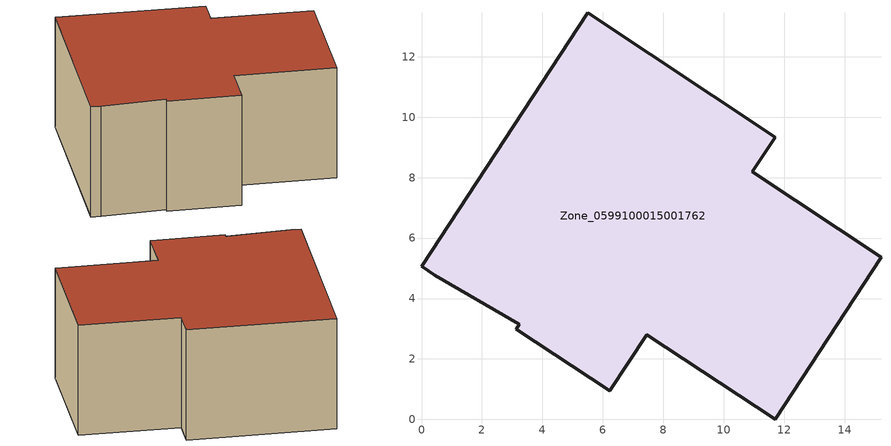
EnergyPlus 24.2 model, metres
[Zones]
Zone_0599100015001762
 floor ground (C_G): 3.24,3.14 0.43,4.78 0,5.06 5.49,13.46 11.7,9.34 10.94,8.19 15.2,5.37 11.7,0 7.45,2.8 6.23,0.96 3.14,2.99 z1.25
 wall outside (C_F): 5.49,13.46 0,5.06 0.43,4.78 3.24,3.14 3.14,2.99 6.23,0.96 7.45,2.8 11.7,0 15.2,5.37 10.94,8.19 11.7,9.34 5.49,13.46 z1.25:7.25
 roof outside (C_R): 0.43,4.78 3.24,3.14 3.14,2.99 6.23,0.96 7.45,2.8 11.7,0 15.2,5.37 10.94,8.19 11.7,9.34 5.49,13.46 0,5.06 z7.25
[BUILDING]
Pand.0599100015001762: North Axis=0; Terrain=City; Loads Convergence Tolerance Value=0.04; Temperature Convergence Tolerance Value=0.4; Solar Distribution=FullExterior; Maximum Number of Warmup Days=25; Minimum Number of Warmup Days=1
[Site:Location]
Rotterdam.The.Hague.AP_ZH_NLD Design_Conditions: Latitude=51.96; Longitude=4.45; Time Zone=1; Elevation=-4.5
[SITE:GROUNDTEMPERATURE:BUILDINGSURFACE]
18, 18, 18, 18, 18, 18, 18, 18, 18, 18, 18, 18
[MATERIAL] Thermal Absorptance=0.9; Solar Absorptance=0.7; Visible Absorptance=0.7
Name | Roughness | Thickness | Conductivity | Density | Specific Heat
G.D.1992-2005 | MediumSmooth | 0.15 | 0.06 | 540 | 1210
F.D.1992-2005 | Rough | 0.3 | 0.12 | 1920 | 840
R.D.1992-2005 | MediumRough | 0.2 | 0.08 | 1500 | 1000
[CONSTRUCTION]
C_G: G.D.1992-2005
C_F: F.D.1992-2005
C_R: R.D.1992-2005
[ZONE]
Zone_0599100015001762: Type=1; Multiplier=1; Ceiling Height=Autocalculate; Volume=Autocalculate; Floor Area=autocalculate; Part of Total Floor Area=Yes
[ZONEINFILTRATION:DESIGNFLOWRATE]
Infil_Zone_0599100015001762: Zone or ZoneList or Space or SpaceList=Zone_0599100015001762; Schedule=AlwaysOn; Design Flow Rate Calculation Method=Flow/Area; Flow Rate per Floor Area=0.0021; Constant Term Coefficient=1; Temperature Term Coefficient=0; Velocity Term Coefficient=0; Velocity Squared Term Coefficient=0
[HVACTEMPLATE:ZONE:IDEALLOADSAIRSYSTEM]
Zone_0599100015001762: Maximum Heating Supply Air Temperature=50; Minimum Cooling Supply Air Temperature=13; Maximum Heating Supply Air Humidity Ratio=0.0156; Minimum Cooling Supply Air Humidity Ratio=0.0077; Heating Limit=NoLimit; Cooling Limit=NoLimit; Dehumidification Control Type=ConstantSensibleHeatRatio; Cooling Sensible Heat Ratio=0.7; Dehumidification Setpoint=60; Humidification Control Type=None; Humidification Setpoint=30; Outdoor Air Method=None; Outdoor Air Flow Rate per Person=0.00944; Outdoor Air Flow Rate per Zone Floor Area=0; Outdoor Air Flow Rate per Zone=0; Demand Controlled Ventilation Type=None; Outdoor Air Economizer Type=NoEconomizer; Heat Recovery Type=None; Sensible Heat Recovery Effectiveness=0.7; Latent Heat Recovery Effectiveness=0.65
[ZONECONTROL:THERMOSTAT]
ThermostatControl_Zone_0599100015001762: Zone or ZoneList=Zone_0599100015001762; Control Type Schedule=DualSetpointControlType; Control 1=Thermostat_Zone_0599100015001762; Temperature Difference Between Cutout And Setpoint=0
[THERMOSTATSETPOINT:DUALSETPOINT]
Thermostat_Zone_0599100015001762: Heating Setpoint Temperature Schedule=HeatingSetpoint_Zone_0599100015001762; Cooling Setpoint Temperature Schedule=CoolingSetpoint_Zone_0599100015001762
[SCHEDULE:COMPACT]
HeatingSetpoint_Zone_0599100015001762: Through: 12/31, For: AllDays, Until: 24:00, 21
CoolingSetpoint_Zone_0599100015001762: Through: 12/31, For: AllDays, Until: 24:00, 24
DualSetpointControlType: Through: 12/31, For: AllDays, Until: 24:00, 4
AlwaysOn: Through: 12/31, For: AllDays, Until: 24:00, 1
